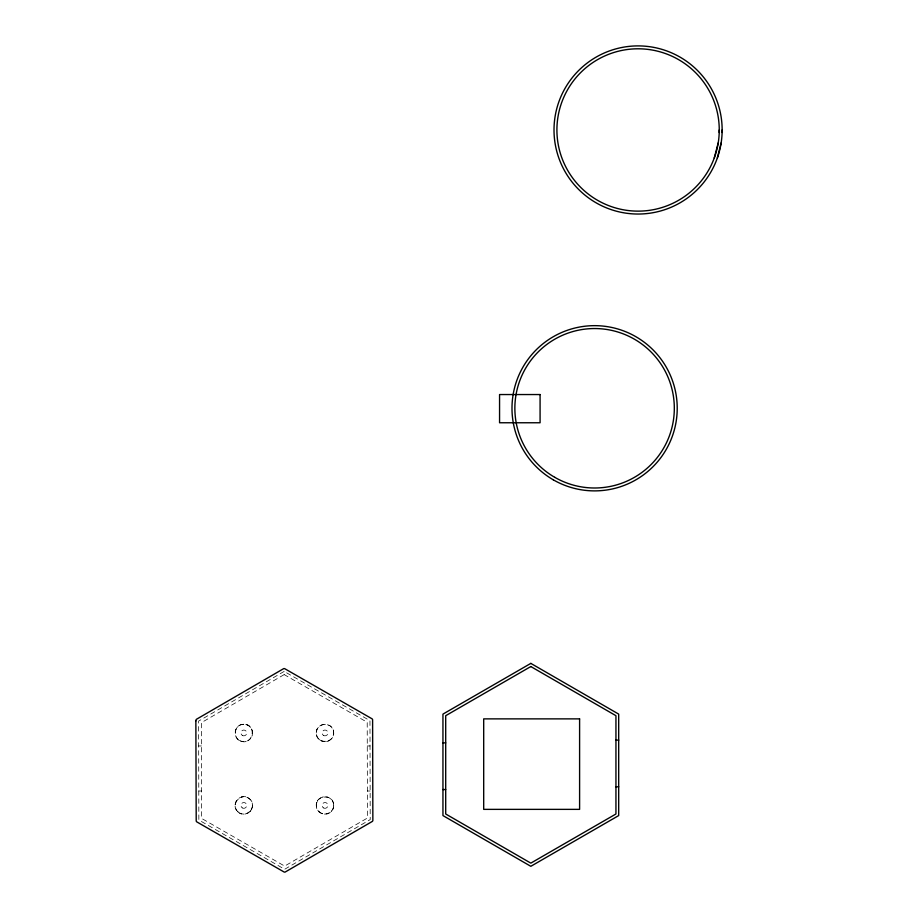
<?xml version="1.0" encoding="UTF-8"?>
<svg xmlns="http://www.w3.org/2000/svg" width="918" height="918" viewBox="0 0 918 918"><rect width="100%" height="100%" fill="white"/><g stroke="black" fill="none" stroke-linecap="round" stroke-linejoin="round"><path stroke-width="0.69" stroke-dasharray="4.59 3.44" d="M316.297 732.954C315.758 722.236 333.234 721.433 333.659 732.174C335.173 743.706 315.838 744.705 316.297 732.954L316.331 733.734M333.693 805.419C334.198 816.194 316.779 816.859 316.331 806.211C314.782 794.449 334.186 793.772 333.693 805.419A8.698 8.698 0 0 1 320.646 812.958A8.698 8.698 0 0 1 320.646 797.891A8.698 8.698 0 0 1 333.693 805.419L333.659 804.638M237.67 811.569C245.703 820.29 258.635 805.614 249.306 798.671C240.906 791.19 229.42 805.568 238.347 812.178M235.169 804.638L235.272 803.847M316.331 804.638L316.446 803.847M240.619 741.033C252.955 746.265 257.51 724.004 243.821 724.256C234.113 723.74 231.921 739.151 241.434 741.308M235.467 730.556L235.742 729.753M251.911 736.156L252.186 735.341M235.467 803.032L235.742 802.217M251.911 808.62L252.186 807.817M316.63 730.556L316.905 729.753M316.63 803.032L316.905 802.217M333.085 808.62L333.36 807.817M236.098 801.425L236.546 800.668M251.107 810.181L251.555 809.424M317.272 801.425L317.72 800.668M237.073 727.469L237.67 726.804M249.971 811.569L250.58 810.904M331.146 811.569L331.742 810.904M328.196 741.033L328.988 740.677M247.022 813.509L247.814 813.153M328.196 813.509L328.988 813.153M245.404 741.503L246.219 741.308M322.608 724.589L323.411 724.394M326.579 741.503L327.393 741.308M241.434 797.065L242.237 796.87M322.608 797.065L323.411 796.87M326.579 813.979L327.393 813.784M243.041 724.291L243.821 724.256M198.667 745.967L201.432 745.967M367.269 745.967L370.034 745.967M198.781 791.006L201.535 791.006M367.384 791.006L370.138 791.006M242.237 741.503L243.041 741.618M321.793 741.033L322.608 741.308M246.219 724.589L247.022 724.864M327.393 797.065L328.196 797.34M321.793 813.509L322.608 813.784M240.619 813.509L241.434 813.784M247.814 725.22L248.583 725.668M247.814 797.696L248.583 798.144M318.844 739.105L319.51 739.701M330.48 798.671L331.146 799.28M249.306 726.195L249.971 726.804M318.844 811.569L319.51 812.178M251.555 728.961L251.911 729.753M333.36 730.556L333.544 731.371M333.36 803.032L333.544 803.847M252.186 730.556L252.381 731.371M284.167 671.414L198.609 721.089L198.85 820.026L284.649 869.277L370.206 819.602L369.965 720.664L284.167 671.414M284.178 674.592L201.375 722.673L201.604 818.42L284.649 866.087L367.452 818.018L367.211 722.271L284.178 674.592M239.472 812.958A8.698 8.698 0 0 0 252.519 805.419A8.698 8.698 0 0 0 239.472 797.891A8.698 8.698 0 0 0 239.472 812.958M242.375 807.932A2.903 2.903 0 0 0 246.724 805.419A2.903 2.903 0 0 0 242.375 802.917A2.903 2.903 0 0 0 242.375 807.932M239.472 740.482A8.698 8.698 0 0 0 252.519 732.954A8.698 8.698 0 0 0 239.472 725.415A8.698 8.698 0 0 0 239.472 740.482M242.375 735.456A2.903 2.903 0 0 0 246.724 732.954A2.903 2.903 0 0 0 242.375 730.441A2.903 2.903 0 0 0 242.375 735.456M323.549 807.932A2.903 2.903 0 0 0 327.898 805.419A2.903 2.903 0 0 0 323.549 802.917A2.903 2.903 0 0 0 323.549 807.932M319.992 740.057A8.698 8.698 0 0 0 333.659 733.734A8.698 8.698 0 0 0 321.346 725.059A8.698 8.698 0 0 0 319.992 740.057M323.549 735.456A2.903 2.903 0 0 0 327.898 732.954A2.903 2.903 0 0 0 323.549 730.441A2.903 2.903 0 0 0 323.549 735.456"/><path stroke-width="1.38" d="M719.253 129.966A81.174 81.174 0 0 1 597.492 200.262A81.174 81.174 0 0 1 597.492 59.67A81.174 81.174 0 0 1 719.253 129.966L719.219 132.502M722.156 129.966L722.11 132.502A84.066 84.066 0 0 1 593.877 201.478A84.066 84.066 0 0 1 598.261 55.929A84.066 84.066 0 0 1 722.11 132.502M721.146 142.933L717.337 158.011M718.209 142.933L714.25 158.011M615.944 740.126L618.686 740.126M442.946 742.869L445.7 742.869M615.944 786.806L618.686 786.806M442.946 789.549L445.7 789.549M195.855 720.882L196.211 820.979A2.111 2.111 0 0 0 196.716 821.84L284.167 872.043A2.111 2.111 0 0 0 285.165 872.043L372.352 821.403A2.111 2.111 0 0 0 372.857 820.543L372.605 719.712A2.111 2.111 0 0 0 372.111 718.851L284.66 668.648A2.111 2.111 0 0 0 283.662 668.648L196.463 719.276A2.111 2.111 0 0 0 195.97 720.148L195.855 720.882M530.822 663.381L442.946 714.112L442.946 815.574L530.822 866.305L618.686 815.574L618.686 714.112L530.822 663.381M530.822 666.548L445.7 715.696L445.7 813.991L530.822 863.127L615.944 813.991L615.944 715.696L530.822 666.548M540.082 394.545L499.564 394.545L499.564 422.762L540.082 422.762L540.082 394.545M579.602 718.874L483.694 718.874L483.694 809.366L579.602 809.366L579.602 718.874M554.736 477.314A79.717 79.717 0 0 0 674.317 408.269A79.717 79.717 0 0 0 554.736 339.224A79.717 79.717 0 0 0 554.736 477.314M553.29 479.816A82.62 82.62 0 0 0 677.22 408.269A82.62 82.62 0 0 0 553.29 336.722A82.62 82.62 0 0 0 553.29 479.816"/></g></svg>
